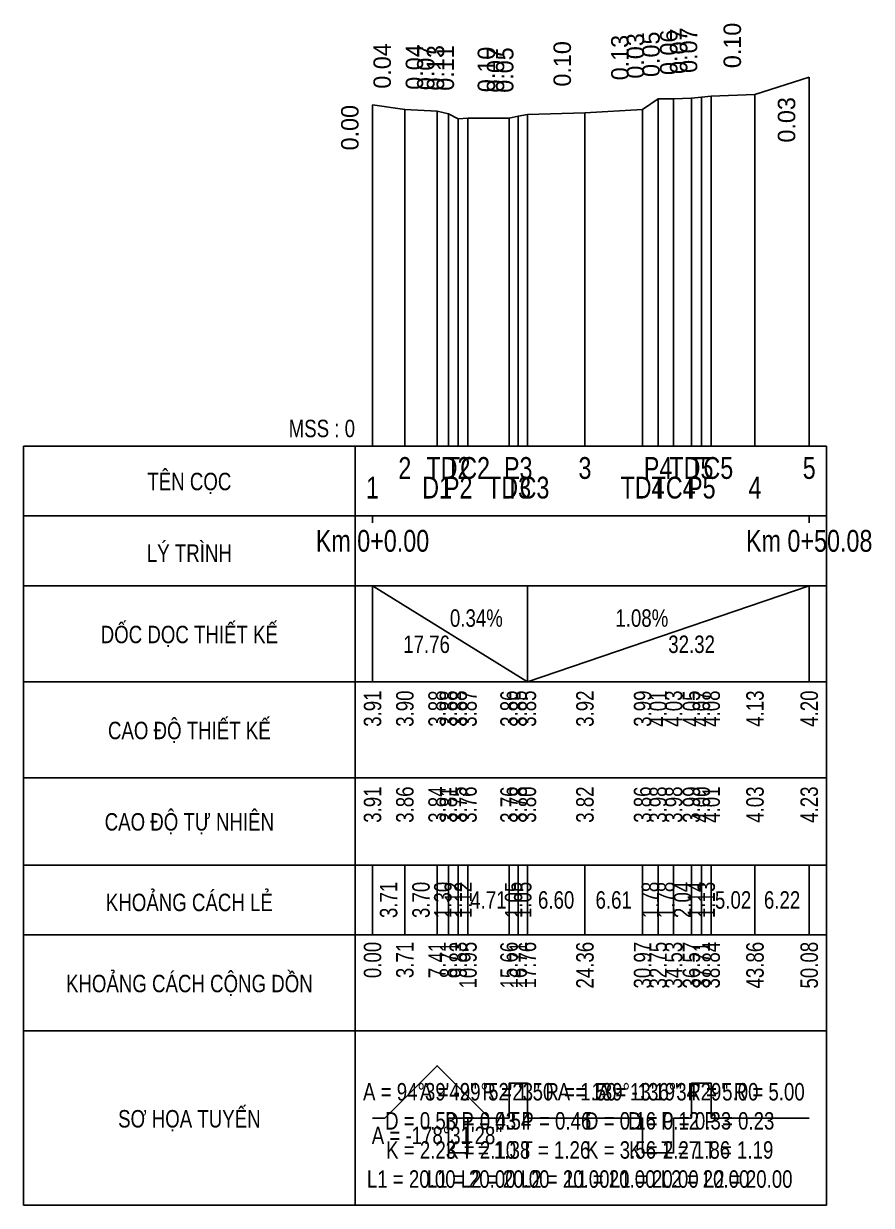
# Model space of a CAD drawing. Header units: inches. Extents: x 245 to 635, y -283 to 90.
# Drawn here: x 300.2 to 397.4, y -45 to 90.4 of the extents above; entities that cross this region are included whole.
import ezdxf
from ezdxf.enums import TextEntityAlignment as Align

# ---------------------------------------------------------------- set-up
doc = ezdxf.new("R2010")
doc.units = ezdxf.units.IN
doc.header["$MEASUREMENT"] = 0
for name, color, linetype in [('Bang TD tu nhien', 3, 'Continuous'), ('DD Ranh dan trong 1 trai', 2, 'Continuous'), ('Duong dong trac doc tu nhien', 9, 'Continuous'), ('Trac doc tu nhien', 3, 'Continuous'), ('TracDoc', 7, 'Continuous')]:
    doc.layers.add(name, color=color, linetype=linetype)
doc.styles.add('BangTD', font='viet buddy.shx', dxfattribs={"width": 0.8})

msp = doc.modelspace()

# ---------------------------------------------------------------- linework, layer by layer
at = {"layer": 'Bang TD tu nhien', "color": 3}
for p, q in [((300.16, 42.02), (300.16, -44.98)), ((300.16, 42.02), (392.24, 42.02)), ((338.16, 42.02), (338.16, -44.98)), ((392.24, 42.02), (392.24, -44.98)), ((300.16, 34.02), (392.24, 34.02)), ((300.16, 26.02), (392.24, 26.02)), ((300.16, 15.02), (392.24, 15.02)), ((300.16, 4.02), (392.24, 4.02)), ((300.16, -5.98), (392.24, -5.98)), ((300.16, -13.98), (392.24, -13.98)), ((300.16, -24.98), (392.24, -24.98)), ((300.16, -44.98), (392.24, -44.98))]:
    msp.add_line(p, q, dxfattribs=at)
at = {"layer": 'Duong dong trac doc tu nhien', "color": 8}
for p, q in [((390.24, 42.02), (390.24, 84.32)), ((372.91, 42.02), (372.91, 81.82)), ((374.69, 42.02), (374.69, 81.82)), ((376.73, 42.02), (376.73, 81.92)), ((377.87, 42.02), (377.87, 82.02)), ((379, 42.02), (379, 82.12)), ((384.02, 42.02), (384.02, 82.32)), ((340.16, 42.02), (340.16, 81.12)), ((343.87, 42.02), (343.87, 80.62)), ((347.57, 42.02), (347.57, 80.42)), ((348.87, 42.02), (348.87, 80.12)), ((357.92, 42.02), (357.92, 80.02)), ((364.52, 42.02), (364.52, 80.22)), ((371.13, 42.02), (371.13, 80.62)), ((349.99, 42.02), (349.99, 79.52)), ((351.11, 42.02), (351.11, 79.62)), ((355.82, 42.02), (355.82, 79.62)), ((356.87, 42.02), (356.87, 79.82))]:
    msp.add_line(p, q, dxfattribs=at)
at = {"layer": 'Trac doc tu nhien', "color": 3}
msp.add_lwpolyline([(340.16, 81.12), (343.87, 80.62), (347.57, 80.42), (348.87, 80.12), (349.99, 79.52), (351.11, 79.62), (355.82, 79.62), (356.87, 79.82), (357.92, 80.02), (364.52, 80.22), (371.13, 80.62), (372.91, 81.82), (374.69, 81.82), (376.73, 81.92), (377.87, 82.02), (379, 82.12), (384.02, 82.32), (390.24, 84.32)], dxfattribs=at)
at = {"layer": 'TracDoc', "color": 5}
for p, q in [((340.16, 34.02), (340.16, 33.22)), ((390.24, 34.02), (390.24, 33.22))]:
    msp.add_line(p, q, dxfattribs=at)
at = {"layer": 'TracDoc', "color": 2}
for p, q in [((340.16, 15.02), (340.16, 26.02)), ((357.92, 15.02), (340.16, 26.02)), ((357.92, 15.02), (357.92, 26.02)), ((390.24, 26.02), (357.92, 15.02)), ((390.24, 15.02), (390.24, 26.02))]:
    msp.add_line(p, q, dxfattribs=at)
at = {"layer": 'TracDoc', "color": 3}
for p, q in [((340.16, -13.98), (340.16, -5.98)), ((343.87, -13.98), (343.87, -5.98)), ((347.57, -13.98), (347.57, -5.98)), ((348.87, -13.98), (348.87, -5.98)), ((349.99, -13.98), (349.99, -5.98)), ((351.11, -13.98), (351.11, -5.98)), ((355.82, -13.98), (355.82, -5.98)), ((356.87, -13.98), (356.87, -5.98)), ((357.92, -13.98), (357.92, -5.98)), ((364.52, -13.98), (364.52, -5.98)), ((371.13, -13.98), (371.13, -5.98)), ((372.91, -13.98), (372.91, -5.98)), ((374.69, -13.98), (374.69, -5.98)), ((376.73, -13.98), (376.73, -5.98)), ((377.87, -13.98), (377.87, -5.98)), ((379, -13.98), (379, -5.98)), ((384.02, -13.98), (384.02, -5.98)), ((390.24, -13.98), (390.24, -5.98))]:
    msp.add_line(p, q, dxfattribs=at)
at = {"layer": 'TracDoc', "color": 1}
msp.add_lwpolyline([(340.16, -34.98), (341.57, -34.98), (347.57, -28.98), (353.57, -34.98), (348.87, -34.98), (348.87, -38.98), (351.1, -38.98), (351.1, -34.98), (355.82, -34.98), (355.82, -30.98), (357.92, -30.98), (357.92, -34.98), (371.13, -34.98), (371.13, -38.98), (374.69, -38.98), (374.69, -34.98), (376.73, -34.98), (376.73, -30.98), (379, -30.98), (379, -34.98), (390.24, -34.98)], dxfattribs=at)

# ---------------------------------------------------------------- texts
at = {"layer": 'Bang TD tu nhien', "color": 3, "style": 'BangTD', "width": 0.8}
for s, p in [('TÊN CỌC', (319.16, 38.02)), ('LÝ TRÌNH', (319.16, 30.02)), ('DỐC DỌC THIẾT KẾ', (319.16, 20.52)), ('CAO ĐỘ THIẾT KẾ', (319.16, 9.52)), ('CAO ĐỘ TỰ NHIÊN', (319.16, -0.98)), ('KHOẢNG CÁCH LẺ', (319.16, -9.98)), ('KHOẢNG CÁCH CỘNG DỒN', (319.16, -19.48)), ('SƠ HỌA TUYẾN', (319.16, -34.98))]:
    msp.add_text(s, height=2, dxfattribs=at).set_placement(p, align=Align.MIDDLE)
at = {"layer": 'DD Ranh dan trong 1 trai', "color": 2}
for s, p in [('0.05', (373.69, 84.33)), ('0.06', (375.73, 84.55)), ('0.07', (376.87, 84.68)), ('0.07', (378, 84.8)), ('0.10', (383.02, 85.34)), ('0.04', (342.87, 82.99)), ('0.10', (363.52, 83.23)), ('0.13', (370.13, 83.95)), ('0.03', (371.91, 84.14)), ('0.04', (346.57, 82.87)), ('0.07', (347.87, 82.82)), ('0.13', (348.99, 82.78)), ('0.11', (350.11, 82.75)), ('0.10', (354.82, 82.59)), ('0.07', (355.87, 82.55)), ('0.05', (356.92, 82.52))]:
    msp.add_text(s, height=2, rotation=90, dxfattribs=at).set_placement(p, align=Align.BOTTOM_LEFT)
for s, p in [('0.03', (389.24, 82.02)), ('0.00', (339.16, 81.12))]:
    msp.add_text(s, height=2, rotation=90, dxfattribs=at).set_placement(p, align=Align.BOTTOM_RIGHT)
at = {"layer": 'Trac doc tu nhien', "color": 3, "insert": (338.16, 43.02), "char_height": 2, "attachment_point": 9, "style": 'BangTD'}
msp.add_mtext('MSS : 0', dxfattribs=at)
at = {"layer": 'TracDoc', "color": 5, "style": 'BangTD', "width": 0.8}
for s, p in [('2', (343.87, 40.77)), ('TD2', (348.87, 40.77)), ('TC2', (351.11, 40.77)), ('P3', (356.87, 40.77)), ('3', (364.52, 40.77)), ('P4', (372.91, 40.77)), ('TD5', (376.73, 40.77)), ('TC5', (379, 40.77)), ('5', (390.24, 40.77)), ('Km 0+0.00', (340.16, 32.42)), ('Km 0+50.08', (390.24, 32.42))]:
    msp.add_text(s, height=2.5, dxfattribs=at).set_placement(p, align=Align.TOP_CENTER)
for s, p in [('1', (340.16, 35.27)), ('D1', (347.57, 35.27)), ('P2', (349.99, 35.27)), ('TD3', (355.82, 35.27)), ('TC3', (357.92, 35.27)), ('TD4', (371.13, 35.27)), ('TC4', (374.69, 35.27)), ('P5', (377.87, 35.27)), ('4', (384.02, 35.27))]:
    msp.add_text(s, height=2.5, dxfattribs=at).set_placement(p, align=Align.BOTTOM_CENTER)
at = {"layer": 'TracDoc', "color": 2, "style": 'BangTD', "width": 0.8}
msp.add_text('0.34%', height=2, dxfattribs=at).set_placement((349.04, 20.72), align=Align.BOTTOM_LEFT)
msp.add_text('1.08%', height=2, dxfattribs=at).set_placement((374.08, 20.72), align=Align.BOTTOM_RIGHT)
msp.add_text('17.76', height=2, dxfattribs=at).set_placement((349.04, 20.32), align=Align.TOP_RIGHT)
msp.add_text('32.32', height=2, dxfattribs=at).set_placement((374.08, 20.32), align=Align.TOP_LEFT)
for s, p in [('3.91', (340.16, 14.02)), ('3.90', (343.87, 14.02)), ('3.88', (347.57, 14.02)), ('3.88', (348.87, 14.02)), ('3.88', (349.99, 14.02)), ('3.87', (351.11, 14.02)), ('3.86', (355.82, 14.02)), ('3.85', (356.87, 14.02)), ('3.85', (357.92, 14.02)), ('3.92', (364.52, 14.02)), ('3.99', (371.13, 14.02)), ('4.01', (372.91, 14.02)), ('4.03', (374.69, 14.02)), ('4.05', (376.73, 14.02)), ('4.07', (377.87, 14.02)), ('4.08', (379, 14.02)), ('4.13', (384.02, 14.02)), ('4.20', (390.24, 14.02))]:
    msp.add_text(s, height=2, rotation=90, dxfattribs=at).set_placement(p, align=Align.MIDDLE_RIGHT)
at = {"layer": 'TracDoc', "color": 3, "style": 'BangTD', "width": 0.8}
for s, p in [('3.91', (340.16, 3.02)), ('3.86', (343.87, 3.02)), ('3.84', (347.57, 3.02)), ('3.81', (348.87, 3.02)), ('3.75', (349.99, 3.02)), ('3.76', (351.11, 3.02)), ('3.76', (355.82, 3.02)), ('3.78', (356.87, 3.02)), ('3.80', (357.92, 3.02)), ('3.82', (364.52, 3.02)), ('3.86', (371.13, 3.02)), ('3.98', (372.91, 3.02)), ('3.98', (374.69, 3.02)), ('3.99', (376.73, 3.02)), ('4.00', (377.87, 3.02)), ('4.01', (379, 3.02)), ('4.03', (384.02, 3.02)), ('4.23', (390.24, 3.02)), ('0.00', (340.16, -14.78)), ('3.71', (343.87, -14.78)), ('7.41', (347.57, -14.78)), ('8.71', (348.87, -14.78)), ('9.83', (349.99, -14.78)), ('10.95', (351.11, -14.78)), ('15.66', (355.82, -14.78)), ('16.71', (356.87, -14.78)), ('17.76', (357.92, -14.78)), ('24.36', (364.52, -14.78)), ('30.97', (371.13, -14.78)), ('32.75', (372.91, -14.78)), ('34.53', (374.69, -14.78)), ('36.57', (376.73, -14.78)), ('37.71', (377.87, -14.78)), ('38.84', (379, -14.78)), ('43.86', (384.02, -14.78)), ('50.08', (390.24, -14.78))]:
    msp.add_text(s, height=2, rotation=90, dxfattribs=at).set_placement(p, align=Align.MIDDLE_RIGHT)
for s, p in [('3.71', (342.01, -9.98)), ('3.70', (345.72, -9.98)), ('1.30', (348.22, -9.98)), ('1.12', (349.43, -9.98)), ('1.12', (350.55, -9.98)), ('1.05', (356.34, -9.98)), ('1.05', (357.39, -9.98)), ('1.78', (372.02, -9.98)), ('1.78', (373.8, -9.98)), ('2.04', (375.71, -9.98)), ('1.14', (377.3, -9.98)), ('1.13', (378.43, -9.98))]:
    msp.add_text(s, height=2, rotation=90, dxfattribs=at).set_placement(p, align=Align.MIDDLE_CENTER)
for s, p in [('4.71', (353.46, -9.98)), ('6.60', (361.22, -9.98)), ('6.61', (367.82, -9.98)), ('5.02', (381.51, -9.98)), ('6.22', (387.13, -9.98))]:
    msp.add_text(s, height=2, dxfattribs=at).set_placement(p, align=Align.MIDDLE_CENTER)
at = {"layer": 'TracDoc', "color": 1, "char_height": 2, "attachment_point": 5, "style": 'BangTD'}
for s, insert in [("A = 94°39'42'' R = 1.50^M^JD = 0.53 P = 0.54^M^JK = 2.23 T = 1.38^M^JL1 = 20.00 L2 = 20.00", (349.99, -36.98)), ("A = -99°52'23'' R = 1.50^M^JD = 0.43 P = 0.46^M^JK = 2.10 T = 1.26^M^JL1 = 20.00 L2 = 20.00", (356.87, -36.98)), ("A = 139°13'19'' R = 5.00^M^JD = 0.16 P = 0.33^M^JK = 3.56 T = 1.86^M^JL1 = 20.00 L2 = 20.00", (372.91, -36.98)), ("A = -136°34'29'' R = 5.00^M^JD = 0.12 P = 0.23^M^JK = 2.27 T = 1.19^M^JL1 = 20.00 L2 = 20.00", (377.86, -36.98)), ("A = -178°31'28''", (347.57, -36.98))]:
    msp.add_mtext(s, dxfattribs=dict(at, insert=insert))

doc.saveas('drawing.dxf')
